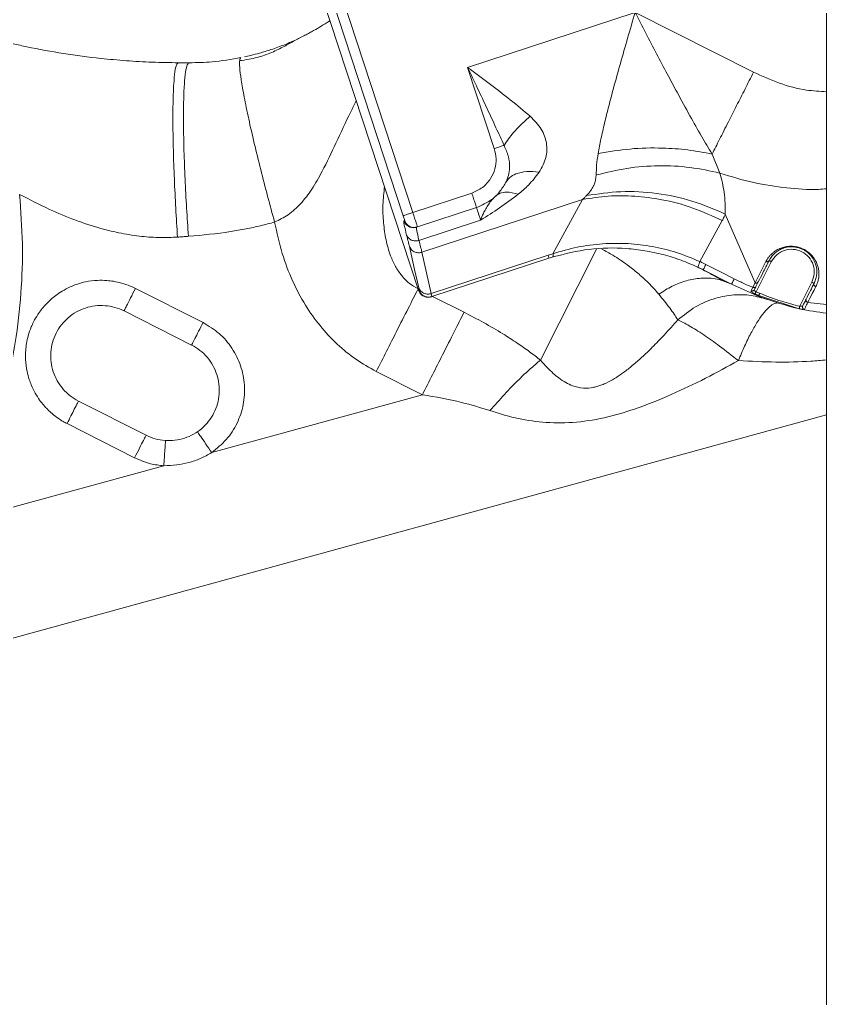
# Model space of a CAD drawing. Header units: millimetres. Extents: x 169 to 14583, y -399 to 10804.
# Drawn here: x 2418 to 2577.8, y 2718.2 to 2912 of the extents above; entities that cross this region are included whole.
import ezdxf

# ---------------------------------------------------------------- set-up
doc = ezdxf.new("R2010")
doc.units = ezdxf.units.MM
doc.header["$LTSCALE"] = 35

msp = doc.modelspace()

# ---------------------------------------------------------------- linework, layer by layer
at = {"color": 7, "linetype": 'Continuous', "lineweight": 18}
for p, q in [((2577.772, 2366.159), (2577.772, 3236.159)), ((2469.559, 2941.976), (2497.027, 2858.373)), ((2477.768, 2928.884), (2495.872, 2873.782)), ((2475.869, 2928.26), (2493.973, 2873.158)), ((2539.895, 2913.418), (2506.731, 2902.521)), ((2563.336, 2901.571), (2539.895, 2913.418)), ((2506.731, 2902.521), (2512.011, 2886.453)), ((2556.696, 2881.581), (2555.141, 2885.355)), ((2507.546, 2877.617), (2495.872, 2873.782)), ((2496.775, 2870.921), (2508.482, 2874.767)), ((2497.682, 2865.918), (2529.477, 2876.365)), ((2523.606, 2865.624), (2529.477, 2876.365)), ((2563.631, 2859.874), (2557.752, 2873.472)), ((2494.252, 2872.197), (2494.111, 2872.151)), ((2496.427, 2870.876), (2496.775, 2870.921)), ((2496.428, 2870.84), (2496.793, 2870.988)), ((2496.775, 2870.921), (2496.634, 2870.875)), ((2496.747, 2871.019), (2496.775, 2870.921)), ((2497.092, 2868.262), (2509.301, 2872.274)), ((2552.709, 2864.069), (2557.139, 2872.174)), ((2497.682, 2865.918), (2499.53, 2857.724)), ((2499.53, 2857.724), (2522.646, 2865.32)), ((2532.255, 2866.52), (2521.152, 2844.55)), ((2499.627, 2857.122), (2522.835, 2864.747)), ((2565.796, 2864.082), (2563.631, 2859.874)), ((2563.854, 2858.1), (2566.852, 2864.031)), ((2553.363, 2862.445), (2559.007, 2859.593)), ((2559.007, 2859.593), (2564.596, 2857.117)), ((2563.631, 2859.874), (2563.177, 2858.977)), ((2572.483, 2855.219), (2574.885, 2859.972)), ((2454.325, 2851.993), (2440.938, 2858.759)), ((2497.027, 2858.373), (2497.104, 2858.398)), ((2499.28, 2857.041), (2499.655, 2857.141)), ((2499.627, 2857.122), (2499.53, 2857.724)), ((2499.553, 2857.097), (2499.627, 2857.122)), ((2499.797, 2857.177), (2506.019, 2854.033)), ((2563.177, 2858.977), (2562.846, 2858.287)), ((2563.483, 2858.393), (2563.383, 2858.354)), ((2563.854, 2858.1), (2564.55, 2857.804)), ((2564.359, 2857.348), (2572.367, 2854.733)), ((2574.072, 2855.983), (2577.772, 2855.557)), ((2452.07, 2847.531), (2438.682, 2854.296)), ((2488.644, 2842.304), (2497.763, 2837.696)), ((2497.763, 2837.696), (2456.055, 2826.244)), ((2429.661, 2836.447), (2443.049, 2829.681)), ((2360.076, 2773.964), (2577.772, 2833.739)), ((2427.406, 2831.984), (2440.793, 2825.218)), ((2446.567, 2823.638), (2405.059, 2812.241))]:
    msp.add_line(p, q, dxfattribs=at)
at = {"color": 7, "linetype": 'Continuous', "lineweight": 18, "flags": 128}
for points in [[(2495.196, 2867.08), (2496.231, 2862.491), (2497.044, 2858.886)], [(2553.891, 2863.491), (2557.052, 2861.893), (2559.535, 2860.638)], [(2563.823, 2859.145), (2564.077, 2859.648), (2564.276, 2860.043)]]:
    msp.add_lwpolyline(points, dxfattribs=at)
at = {"color": 7, "linetype": 'Continuous', "lineweight": 18}
for points, knots in [([(2449.436, 2903.444), (2447.712, 2903.469), (2444.26, 2903.518), (2439.117, 2903.817), (2433.228, 2904.347), (2426.656, 2905.222), (2420.94, 2906.27), (2416.735, 2907.187), (2414.138, 2907.805), (2412.049, 2908.34), (2410.309, 2908.809), (2408.727, 2909.252), (2407.083, 2909.734), (2405.736, 2910.146), (2404.774, 2910.448), (2404.046, 2910.681), (2403.288, 2910.927), (2402.437, 2911.209), (2401.395, 2911.562), (2400.161, 2911.991), (2398.733, 2912.502), (2397.46, 2912.973), (2396.409, 2913.373), (2395.642, 2913.669), (2394.877, 2913.97), (2394.113, 2914.275), (2393.39, 2914.567), (2392.74, 2914.835), (2392.11, 2915.097), (2391.324, 2915.428), (2390.47, 2915.795), (2389.854, 2916.065), (2389.602, 2916.176)], [0, 0, 0, 0, 0.0809773, 0.1620886, 0.2435212, 0.3664755, 0.4906099, 0.53731, 0.5842012, 0.6252505, 0.64553, 0.6740662, 0.7067725, 0.729988, 0.742963, 0.7558854, 0.7671097, 0.7815204, 0.799128, 0.8199441, 0.8439793, 0.8712408, 0.8841289, 0.8970209, 0.909915, 0.9228083, 0.9356966, 0.9465686, 0.9559201, 0.967878, 0.9868298, 1, 1, 1, 1]), ([(2539.895, 2913.418), (2539.398, 2911.714), (2538.406, 2908.312), (2536.958, 2903.275), (2535.707, 2898.784), (2534.665, 2894.861), (2533.829, 2891.503), (2533.102, 2888.327), (2532.745, 2886.412), (2532.568, 2885.46)], [0, 0, 0, 0, 0.1699375, 0.3392938, 0.5074609, 0.6325128, 0.7563844, 0.8789095, 1, 1, 1, 1]), ([(2555.141, 2885.355), (2554.444, 2886.515), (2552.987, 2888.94), (2550.673, 2893.048), (2548.408, 2897.198), (2546.211, 2901.319), (2544.154, 2905.23), (2542.031, 2909.302), (2540.61, 2912.04), (2539.895, 2913.418)], [0, 0, 0, 0, 0.1398316, 0.2922045, 0.4585314, 0.5857333, 0.7229902, 0.8606717, 1, 1, 1, 1]), ([(2479.476, 2911.79), (2479.402, 2911.739), (2478.855, 2911.366), (2477.779, 2910.699), (2476.543, 2909.972), (2475.425, 2909.356), (2474.181, 2908.692), (2472.386, 2907.773), (2470.393, 2906.655), (2467.849, 2905.379), (2465.456, 2904.559), (2463.345, 2904.088), (2462.198, 2903.934), (2461.584, 2903.852)], [0, 0, 0, 0, 0.0167321, 0.1226417, 0.2239712, 0.2729173, 0.3221219, 0.426553, 0.5465539, 0.6743177, 0.8182685, 0.9028071, 1, 1, 1, 1]), ([(2473.087, 2908.125), (2472.226, 2907.745), (2470.475, 2906.972), (2467.926, 2906.07), (2465.682, 2905.381), (2463.924, 2904.913), (2462.951, 2904.693), (2462.538, 2904.6)], [0, 0, 0, 0, 0.2449705, 0.4978842, 0.7086941, 0.8763144, 1, 1, 1, 1]), ([(2461.841, 2904.451), (2459.936, 2904.118), (2456.542, 2903.526), (2453.104, 2903.463), (2451.595, 2903.435)], [0, 0, 0, 0, 0.56120372, 1, 1, 1, 1]), ([(2461.841, 2904.451), (2461.742, 2904.343), (2461.539, 2904.121), (2461.559, 2902.623), (2461.849, 2900.183), (2462.447, 2896.739), (2463.325, 2892.468), (2464.436, 2887.597), (2465.709, 2882.402), (2467.075, 2877.117), (2468.041, 2873.594), (2468.511, 2871.88)], [0, 0, 0, 0, 0.1039925, 0.213757, 0.3280317, 0.4451655, 0.563236, 0.6781646, 0.7902407, 0.8979141, 1, 1, 1, 1]), ([(2449.287, 2868.907), (2449.165, 2870.817), (2448.913, 2874.737), (2448.632, 2880.575), (2448.435, 2886.254), (2448.347, 2891.467), (2448.375, 2895.901), (2448.514, 2899.369), (2448.749, 2901.764), (2449.054, 2903.192), (2449.311, 2903.362), (2449.436, 2903.444)], [0, 0, 0, 0, 0.1057975, 0.2170608, 0.3324066, 0.4500871, 0.5681282, 0.6824724, 0.7934712, 0.8996703, 1, 1, 1, 1]), ([(2451.595, 2903.435), (2451.192, 2903.437), (2450.473, 2903.44), (2449.753, 2903.443), (2449.436, 2903.444)], [0, 0, 0, 0, 0.5599815, 1, 1, 1, 1]), ([(2451.448, 2869.067), (2451.319, 2870.935), (2451.054, 2874.775), (2450.754, 2880.513), (2450.541, 2886.129), (2450.442, 2891.319), (2450.465, 2895.767), (2450.608, 2899.274), (2450.856, 2901.712), (2451.183, 2903.175), (2451.461, 2903.35), (2451.595, 2903.435)], [0, 0, 0, 0, 0.1039915, 0.2137614, 0.3280459, 0.4451911, 0.563271, 0.6782037, 0.7902762, 0.8979367, 1, 1, 1, 1]), ([(2506.731, 2902.521), (2507.388, 2901.136), (2508.676, 2898.414), (2510.55, 2894.431), (2512.3, 2890.672), (2513.401, 2888.245), (2513.928, 2887.083)], [0, 0, 0, 0, 0.2696176, 0.5295304, 0.7746771, 1, 1, 1, 1]), ([(2519.119, 2892.834), (2517.823, 2893.926), (2515.227, 2896.114), (2511.016, 2899.325), (2508.161, 2901.455), (2506.731, 2902.521)], [0, 0, 0, 0, 0.332418, 0.6659325, 1, 1, 1, 1]), ([(2563.336, 2901.571), (2562.777, 2900.465), (2561.642, 2898.219), (2559.961, 2894.894), (2558.248, 2891.503), (2556.573, 2888.19), (2555.616, 2886.296), (2555.141, 2885.355)], [0, 0, 0, 0, 0.1805006, 0.366431, 0.5555968, 0.7792782, 1, 1, 1, 1]), ([(2577.772, 2897.687), (2576.451, 2897.765), (2573.292, 2897.954), (2568.4, 2899.271), (2565.031, 2900.801), (2563.336, 2901.571)], [0, 0, 0, 0, 0.26330969, 0.62942841, 1, 1, 1, 1]), ([(2484.686, 2895.935), (2484.312, 2895.199), (2482.893, 2892.406), (2480.744, 2887.693), (2478.287, 2882.528), (2476.008, 2878.481), (2473.8, 2875.545), (2471.335, 2873.263), (2469.426, 2872.328), (2468.511, 2871.88)], [0, 0, 0, 0, 0.0832838, 0.3164246, 0.5264544, 0.6659492, 0.7892524, 0.8989421, 1, 1, 1, 1]), ([(2519.119, 2892.834), (2518.539, 2892.331), (2517.375, 2891.322), (2515.496, 2889.338), (2514.518, 2887.931), (2513.928, 2887.083)], [0, 0, 0, 0, 0.2825114, 0.5672635, 1, 1, 1, 1]), ([(2520.886, 2881.774), (2521.421, 2882.72), (2522.442, 2884.52), (2522.503, 2887.503), (2521.47, 2890.411), (2519.922, 2892.007), (2519.119, 2892.834)], [0, 0, 0, 0, 0.2662967, 0.5070581, 0.7444138, 1, 1, 1, 1]), ([(2512.011, 2886.453), (2512.166, 2885.785), (2512.477, 2884.448), (2512.196, 2882.378), (2511.321, 2880.379), (2509.76, 2878.612), (2508.284, 2877.949), (2507.546, 2877.617)], [0, 0, 0, 0, 0.1867533, 0.3735952, 0.5603225, 0.7801874, 1, 1, 1, 1]), ([(2512.011, 2886.453), (2512.408, 2886.583), (2513.117, 2886.816), (2513.68, 2887.001), (2513.928, 2887.083)], [0, 0, 0, 0, 0.5593277, 1, 1, 1, 1]), ([(2513.928, 2887.083), (2514.26, 2886.36), (2514.901, 2884.961), (2515.107, 2882.9), (2514.882, 2881.12), (2514.447, 2880.138), (2514.231, 2879.65)], [0, 0, 0, 0, 0.2992131, 0.5795641, 0.7913316, 1, 1, 1, 1]), ([(2532.568, 2885.46), (2534.667, 2885.81), (2538.887, 2886.515), (2544.888, 2886.636), (2550.35, 2886.262), (2553.549, 2885.656), (2555.141, 2885.355)], [0, 0, 0, 0, 0.27872688, 0.56030723, 0.78127326, 1, 1, 1, 1]), ([(2532.568, 2885.46), (2532.448, 2884.682), (2532.212, 2883.146), (2532.202, 2881.861), (2532.197, 2881.226)], [0, 0, 0, 0, 0.5058686, 1, 1, 1, 1]), ([(2532.197, 2881.226), (2534.216, 2881.714), (2538.278, 2882.696), (2544.551, 2883.144), (2550.781, 2882.877), (2554.733, 2882.011), (2556.696, 2881.581)], [0, 0, 0, 0, 0.24846001, 0.49999999, 0.75153998, 1, 1, 1, 1]), ([(2520.886, 2881.774), (2520.044, 2881.853), (2518.333, 2882.014), (2516.368, 2881.543), (2514.963, 2880.739), (2514.472, 2880.009), (2514.231, 2879.65)], [0, 0, 0, 0, 0.2758056, 0.56102377, 0.78419433, 1, 1, 1, 1]), ([(2516.737, 2877.389), (2517.44, 2877.985), (2519.023, 2879.326), (2520.22, 2880.9), (2520.886, 2881.774)], [0, 0, 0, 0, 0.4445808, 1, 1, 1, 1]), ([(2532.197, 2881.226), (2532.111, 2880.519), (2532.019, 2879.772), (2531.513, 2878.764), (2531.09, 2878.067), (2530.554, 2877.456), (2530.265, 2877.128)], [0, 0, 0, 0, 0.4798702, 0.507358, 0.7346734, 1, 1, 1, 1]), ([(2557.751, 2873.472), (2557.756, 2874.191), (2557.766, 2875.593), (2557.545, 2877.684), (2557.203, 2879.667), (2556.864, 2880.949), (2556.696, 2881.581)], [0, 0, 0, 0, 0.28069291, 0.54715264, 0.77659834, 1, 1, 1, 1]), ([(2556.696, 2881.581), (2558.909, 2880.901), (2563.224, 2879.575), (2569.778, 2878.61), (2574.617, 2878.238), (2577.241, 2878.43), (2577.772, 2878.468)], [0, 0, 0, 0, 0.3247725, 0.6335175, 0.9257609, 1, 1, 1, 1]), ([(2490.281, 2878.905), (2490.14, 2877.718), (2489.86, 2875.353), (2490.029, 2871.81), (2490.482, 2868.417), (2491.293, 2865.511), (2492.365, 2863.133), (2493.597, 2861.279), (2495.089, 2859.712), (2496.303, 2858.994), (2496.901, 2858.641)], [0, 0, 0, 0, 0.1628335, 0.3242864, 0.4780761, 0.6226393, 0.7243817, 0.820392, 0.9115988, 1, 1, 1, 1]), ([(2514.231, 2879.65), (2513.856, 2879.033), (2513.108, 2877.798), (2511.229, 2875.981), (2509.523, 2875.227), (2508.482, 2874.767)], [0, 0, 0, 0, 0.2803541, 0.5607082, 1, 1, 1, 1]), ([(2405.302, 2812.681), (2407.133, 2816.42), (2410.796, 2823.9), (2414.696, 2835.793), (2417.179, 2847.134), (2418.394, 2857.774), (2418.734, 2867.593), (2418.247, 2874.117), (2418.004, 2877.379)], [0, 0, 0, 0, 0.1866505, 0.3733027, 0.5599526, 0.7066348, 0.8533182, 1, 1, 1, 1]), ([(2418.004, 2877.379), (2419.971, 2876.356), (2423.542, 2874.5), (2428.937, 2872.258), (2433.696, 2870.683), (2438.143, 2869.621), (2442.086, 2869.022), (2445.806, 2868.765), (2448.161, 2868.861), (2449.287, 2868.907)], [0, 0, 0, 0, 0.2024962, 0.3675721, 0.5331276, 0.6599709, 0.7847503, 0.8971164, 1, 1, 1, 1]), ([(2509.301, 2872.274), (2510.566, 2873.067), (2513.13, 2874.676), (2515.524, 2876.476), (2516.737, 2877.389)], [0, 0, 0, 0, 0.4932967, 1, 1, 1, 1]), ([(2509.301, 2872.274), (2509.477, 2872.722), (2509.789, 2873.519), (2510.31, 2874.54), (2510.884, 2875.464), (2511.544, 2876.311), (2512.051, 2876.819), (2512.288, 2877.056)], [0, 0, 0, 0, 0.2197427, 0.3911612, 0.5806432, 0.8039749, 1, 1, 1, 1]), ([(2512.288, 2877.056), (2512.568, 2877.263), (2513.137, 2877.684), (2514.582, 2877.944), (2515.919, 2877.6), (2516.737, 2877.389)], [0, 0, 0, 0, 0.2729202, 0.5550078, 1, 1, 1, 1]), ([(2529.477, 2876.365), (2531.159, 2876.628), (2534.55, 2877.158), (2539.841, 2877.117), (2545.484, 2876.39), (2551.359, 2874.856), (2555.223, 2873.063), (2557.139, 2872.174)], [0, 0, 0, 0, 0.1845881, 0.3720635, 0.5607318, 0.7821624, 1, 1, 1, 1]), ([(2530.265, 2877.128), (2530.126, 2876.984), (2529.876, 2876.724), (2529.6, 2876.475), (2529.477, 2876.365)], [0, 0, 0, 0, 0.5562932, 1, 1, 1, 1]), ([(2557.751, 2873.472), (2555.574, 2874.402), (2551.186, 2876.277), (2544.16, 2877.713), (2537.072, 2878.152), (2532.522, 2877.467), (2530.265, 2877.128)], [0, 0, 0, 0, 0.2482102, 0.5002871, 0.752217, 1, 1, 1, 1]), ([(2493.973, 2873.158), (2494.009, 2873.17), (2494.08, 2873.193), (2494.523, 2873.339), (2495.142, 2873.542), (2495.629, 2873.702), (2495.872, 2873.782)], [0, 0, 0, 0, 0.25000001, 0.5, 0.74999999, 1, 1, 1, 1]), ([(2493.973, 2873.158), (2494.018, 2873.018), (2494.109, 2872.739), (2494.202, 2872.424), (2494.253, 2872.234), (2494.252, 2872.209), (2494.252, 2872.197)], [0, 0, 0, 0, 0.2795699, 0.5591636, 0.7795626, 1, 1, 1, 1]), ([(2495.872, 2873.782), (2495.992, 2873.407), (2496.232, 2872.657), (2496.531, 2871.721), (2496.718, 2871.128), (2496.739, 2871.048), (2496.747, 2871.019)], [0, 0, 0, 0, 0.2814953, 0.5629906, 0.8444859, 1, 1, 1, 1]), ([(2557.139, 2872.174), (2557.265, 2872.413), (2557.487, 2872.837), (2557.671, 2873.279), (2557.751, 2873.472)], [0, 0, 0, 0, 0.5651389, 1, 1, 1, 1]), ([(2468.511, 2871.88), (2467.585, 2871.635), (2465.711, 2871.138), (2462.794, 2870.521), (2458.051, 2869.675), (2454.23, 2869.323), (2451.448, 2869.067)], [0, 0, 0, 0, 0.1658221, 0.3358193, 0.5163564, 1, 1, 1, 1]), ([(2468.511, 2871.88), (2468.961, 2869.794), (2469.817, 2865.821), (2471.92, 2860.317), (2474.436, 2855.521), (2477.412, 2851.302), (2480.775, 2847.692), (2484.519, 2844.612), (2487.275, 2843.07), (2488.644, 2842.304)], [0, 0, 0, 0, 0.172454, 0.3284269, 0.4750201, 0.6097143, 0.7448527, 0.8732755, 1, 1, 1, 1]), ([(2494.111, 2872.151), (2494.09, 2872.094), (2494.049, 2871.981), (2494.181, 2871.161), (2494.473, 2869.999), (2494.651, 2869.289)], [0, 0, 0, 0, 0.2801218, 0.5603393, 1, 1, 1, 1]), ([(2494.111, 2872.151), (2494.238, 2871.884), (2494.493, 2871.35), (2495.207, 2870.892), (2495.955, 2870.725), (2496.408, 2870.825), (2496.634, 2870.875)], [0, 0, 0, 0, 0.27961895, 0.55923785, 0.77961893, 1, 1, 1, 1]), ([(2494.252, 2872.197), (2494.356, 2871.966), (2494.516, 2871.611), (2494.898, 2871.247), (2495.243, 2871.022), (2495.628, 2870.88), (2496.031, 2870.798), (2496.296, 2870.85), (2496.427, 2870.876)], [0, 0, 0, 0, 0.2697504, 0.4149618, 0.5632548, 0.7115479, 0.8567595, 1, 1, 1, 1]), ([(2496.634, 2870.875), (2496.607, 2870.745), (2496.552, 2870.485), (2496.912, 2869.003), (2497.092, 2868.262)], [0, 0, 0, 0, 0.5000194, 1, 1, 1, 1]), ([(2451.448, 2869.067), (2451.299, 2869.056), (2450.894, 2869.026), (2450.174, 2868.97), (2449.602, 2868.929), (2449.287, 2868.907)], [0, 0, 0, 0, 0.2058448, 0.5627222, 1, 1, 1, 1]), ([(2494.651, 2869.289), (2494.771, 2868.824), (2494.985, 2867.993), (2495.132, 2867.359), (2495.196, 2867.08)], [0, 0, 0, 0, 0.5599639, 1, 1, 1, 1]), ([(2494.651, 2869.289), (2494.764, 2869.069), (2495.001, 2868.613), (2495.697, 2868.232), (2496.436, 2868.116), (2496.879, 2868.215), (2497.092, 2868.262)], [0, 0, 0, 0, 0.2711986, 0.563278, 0.7901191, 1, 1, 1, 1]), ([(2495.196, 2867.08), (2495.315, 2866.84), (2495.562, 2866.342), (2496.272, 2865.915), (2497.022, 2865.773), (2497.468, 2865.871), (2497.682, 2865.918)], [0, 0, 0, 0, 0.2704124, 0.5623903, 0.7895854, 1, 1, 1, 1]), ([(2497.092, 2868.262), (2497.207, 2867.819), (2497.438, 2866.933), (2497.601, 2866.256), (2497.682, 2865.918)], [0, 0, 0, 0, 0.5, 1, 1, 1, 1]), ([(2523.602, 2864.99), (2525.987, 2865.585), (2530.76, 2866.775), (2536.961, 2866.837), (2541.857, 2866.268), (2545.481, 2865.488), (2549.029, 2864.4), (2551.287, 2863.405), (2552.417, 2862.908)], [0, 0, 0, 0, 0.2493463, 0.49911069, 0.62423375, 0.74941938, 0.87467016, 1, 1, 1, 1]), ([(2523.606, 2865.624), (2525.21, 2866.094), (2528.435, 2867.038), (2533.445, 2867.677), (2538.441, 2867.725), (2543.349, 2867.131), (2548.145, 2865.979), (2551.182, 2864.708), (2552.709, 2864.069)], [0, 0, 0, 0, 0.1677882, 0.3374624, 0.5058617, 0.6688868, 0.833507, 1, 1, 1, 1]), ([(2575.68, 2859.116), (2575.757, 2859.271), (2575.934, 2859.629), (2576.149, 2860.268), (2576.294, 2861.09), (2576.298, 2862.003), (2576.158, 2862.886), (2575.941, 2863.556), (2575.731, 2864.024), (2575.571, 2864.322), (2575.285, 2864.788), (2574.818, 2865.387), (2574.055, 2866.053), (2573.385, 2866.456), (2572.909, 2866.67), (2572.558, 2866.804), (2572.19, 2866.915), (2571.744, 2867.012), (2571.17, 2867.097), (2570.586, 2867.105), (2570.046, 2867.057), (2569.565, 2866.977), (2569.055, 2866.842), (2568.548, 2866.65), (2568.099, 2866.432), (2567.738, 2866.218), (2567.443, 2866.016), (2567.202, 2865.829), (2566.975, 2865.631), (2566.761, 2865.423), (2566.626, 2865.276), (2566.539, 2865.176), (2566.457, 2865.082), (2566.166, 2864.724), (2565.96, 2864.366), (2565.796, 2864.082)], [0, 0, 0, 0, 0.0358909, 0.0829638, 0.1409742, 0.2101243, 0.2703727, 0.3185094, 0.3438706, 0.3638335, 0.3783868, 0.4378847, 0.4863847, 0.5238347, 0.5383883, 0.5501125, 0.5686753, 0.5834595, 0.6035039, 0.6372166, 0.6556015, 0.6759314, 0.706008, 0.7356448, 0.7648655, 0.7936894, 0.8136906, 0.8340357, 0.8547241, 0.8757577, 0.8971363, 0.8979099, 0.9047603, 0.9244584, 1, 1, 1, 1]), ([(2575.331, 2859.746), (2575.528, 2860.249), (2575.923, 2861.255), (2575.874, 2862.922), (2575.37, 2864.349), (2574.536, 2865.459), (2573.772, 2866.113), (2572.978, 2866.553), (2572.296, 2866.813), (2571.565, 2866.971), (2570.614, 2867.032), (2569.58, 2866.876), (2568.307, 2866.377), (2567.171, 2865.509), (2566.662, 2864.675), (2566.406, 2864.257)], [0, 0, 0, 0, 0.12650834, 0.25289861, 0.37862394, 0.44106636, 0.50270792, 0.53320567, 0.56341618, 0.59351401, 0.62377622, 0.68496487, 0.74728531, 0.87318342, 1, 1, 1, 1]), ([(2522.646, 2865.32), (2522.825, 2865.378), (2523.145, 2865.482), (2523.465, 2865.581), (2523.606, 2865.624)], [0, 0, 0, 0, 0.5597989, 1, 1, 1, 1]), ([(2522.835, 2864.747), (2522.825, 2864.777), (2522.807, 2864.832), (2522.695, 2865.171), (2522.646, 2865.32)], [0, 0, 0, 0, 0.5598498, 1, 1, 1, 1]), ([(2522.835, 2864.747), (2522.978, 2864.793), (2523.233, 2864.877), (2523.49, 2864.956), (2523.602, 2864.99)], [0, 0, 0, 0, 0.5599102, 1, 1, 1, 1]), ([(2523.602, 2864.99), (2523.627, 2865.032), (2523.672, 2865.106), (2523.626, 2865.466), (2523.606, 2865.624)], [0, 0, 0, 0, 0.56, 1, 1, 1, 1]), ([(2544.56, 2857.611), (2544.241, 2857.987), (2543.624, 2858.715), (2542.566, 2859.818), (2541.505, 2860.832), (2540.45, 2861.758), (2539.422, 2862.599), (2537.865, 2863.78), (2535.883, 2865.148), (2534.045, 2866.14), (2533.3, 2866.542)], [0, 0, 0, 0, 0.1378338, 0.2666023, 0.3867054, 0.4826723, 0.57357, 0.6598258, 0.8621757, 1, 1, 1, 1]), ([(2557.456, 2860.233), (2556.83, 2860.57), (2555.571, 2861.247), (2553.803, 2862.174), (2552.595, 2862.796), (2552.21, 2862.994)], [0, 0, 0, 0, 0.4024307, 0.809638, 1, 1, 1, 1]), ([(2552.417, 2862.908), (2552.403, 2862.985), (2552.379, 2863.124), (2552.608, 2863.78), (2552.709, 2864.069)], [0, 0, 0, 0, 0.56, 1, 1, 1, 1]), ([(2552.417, 2862.908), (2552.594, 2862.823), (2552.911, 2862.672), (2553.225, 2862.515), (2553.363, 2862.445)], [0, 0, 0, 0, 0.560056, 1, 1, 1, 1]), ([(2552.709, 2864.069), (2552.93, 2863.963), (2553.326, 2863.774), (2553.719, 2863.577), (2553.891, 2863.491)], [0, 0, 0, 0, 0.5601392, 1, 1, 1, 1]), ([(2553.363, 2862.445), (2553.392, 2862.503), (2553.443, 2862.605), (2553.754, 2863.22), (2553.891, 2863.491)], [0, 0, 0, 0, 0.5599902, 1, 1, 1, 1]), ([(2566.406, 2864.257), (2565.998, 2863.451), (2565.27, 2862.01), (2564.58, 2860.644), (2564.276, 2860.043)], [0, 0, 0, 0, 0.559694, 1, 1, 1, 1]), ([(2565.796, 2864.082), (2565.864, 2864.061), (2566.002, 2864.018), (2566.194, 2864.057), (2566.332, 2864.142), (2566.382, 2864.22), (2566.406, 2864.257)], [0, 0, 0, 0, 0.2818176, 0.5754375, 0.797587, 1, 1, 1, 1]), ([(2440.938, 2858.759), (2440.599, 2858.92), (2439.713, 2859.342), (2438.272, 2859.824), (2436.72, 2860.165), (2435.133, 2860.354), (2433.272, 2860.383), (2431.317, 2860.14), (2429.65, 2859.698), (2428.214, 2859.162), (2426.851, 2858.492), (2425.513, 2857.633), (2424.257, 2856.645), (2422.921, 2855.35), (2421.71, 2853.796), (2420.844, 2852.304), (2420.208, 2850.91), (2419.718, 2849.472), (2419.379, 2847.919), (2419.19, 2846.332), (2419.161, 2844.471), (2419.404, 2842.517), (2419.846, 2840.85), (2420.382, 2839.414), (2421.052, 2838.051), (2421.91, 2836.713), (2422.738, 2835.661), (2423.559, 2834.77), (2424.488, 2833.902), (2425.537, 2833.088), (2426.546, 2832.438), (2427.157, 2832.115), (2427.406, 2831.984)], [0, 0, 0, 0, 0.0238849, 0.0624951, 0.0965322, 0.1250129, 0.1642107, 0.2148718, 0.2499849, 0.2738695, 0.3124801, 0.3465172, 0.3749978, 0.4141956, 0.4648568, 0.4999699, 0.5238544, 0.562465, 0.5965021, 0.6249828, 0.6641805, 0.7148417, 0.7499548, 0.7738394, 0.8124499, 0.846487, 0.8749677, 0.8976408, 0.9236482, 0.9559343, 0.9820748, 1, 1, 1, 1]), ([(2544.56, 2857.611), (2545.443, 2858.174), (2547.234, 2859.314), (2550.075, 2860.369), (2553.091, 2860.896), (2556.169, 2860.752), (2558.07, 2859.976), (2559.007, 2859.593)], [0, 0, 0, 0, 0.1831436, 0.3711703, 0.5612455, 0.7836668, 1, 1, 1, 1]), ([(2559.007, 2859.593), (2559.036, 2859.65), (2559.087, 2859.752), (2559.398, 2860.367), (2559.535, 2860.638)], [0, 0, 0, 0, 0.5597053, 1, 1, 1, 1]), ([(2559.535, 2860.638), (2560.207, 2860.308), (2561.411, 2859.717), (2562.636, 2859.204), (2563.177, 2858.977)], [0, 0, 0, 0, 0.5585155, 1, 1, 1, 1]), ([(2563.177, 2858.977), (2563.247, 2858.951), (2563.385, 2858.9), (2563.585, 2858.931), (2563.738, 2859.017), (2563.795, 2859.103), (2563.823, 2859.145)], [0, 0, 0, 0, 0.279619, 0.5592382, 0.7796191, 1, 1, 1, 1]), ([(2563.823, 2859.145), (2563.751, 2859.003), (2563.622, 2858.749), (2563.533, 2858.573), (2563.494, 2858.495)], [0, 0, 0, 0, 0.56015406, 1, 1, 1, 1]), ([(2564.276, 2860.043), (2564.239, 2859.989), (2564.163, 2859.882), (2563.978, 2859.813), (2563.792, 2859.81), (2563.685, 2859.853), (2563.631, 2859.874)], [0, 0, 0, 0, 0.27961901, 0.55923824, 0.77961912, 1, 1, 1, 1]), ([(2573.747, 2856.613), (2574.039, 2857.19), (2574.559, 2858.22), (2575.095, 2859.28), (2575.331, 2859.746)], [0, 0, 0, 0, 0.5609767, 1, 1, 1, 1]), ([(2574.072, 2855.983), (2574.368, 2856.559), (2574.896, 2857.588), (2575.441, 2858.649), (2575.68, 2859.116)], [0, 0, 0, 0, 0.5599966, 1, 1, 1, 1]), ([(2575.68, 2859.116), (2575.633, 2859.135), (2575.533, 2859.175), (2575.407, 2859.285), (2575.314, 2859.431), (2575.279, 2859.598), (2575.314, 2859.699), (2575.331, 2859.746)], [0, 0, 0, 0, 0.1741687, 0.365416, 0.5645417, 0.7930444, 1, 1, 1, 1]), ([(2440.938, 2858.759), (2440.607, 2858.104), (2439.945, 2856.795), (2439.204, 2855.328), (2438.761, 2854.452), (2438.709, 2854.348), (2438.682, 2854.296)], [0, 0, 0, 0, 0.2796189, 0.5592379, 0.779619, 1, 1, 1, 1]), ([(2496.901, 2858.641), (2496.27, 2857.392), (2495.008, 2854.895), (2492.828, 2850.582), (2490.683, 2846.339), (2489.324, 2843.649), (2488.644, 2842.304)], [0, 0, 0, 0, 0.279896, 0.559792, 0.779896, 1, 1, 1, 1]), ([(2497.027, 2858.373), (2497.134, 2858.139), (2497.298, 2857.782), (2497.68, 2857.418), (2498.092, 2857.153), (2498.583, 2857.003), (2499.111, 2856.983), (2499.406, 2857.059), (2499.553, 2857.097)], [0, 0, 0, 0, 0.2429199, 0.3720091, 0.499663, 0.7095704, 0.854833, 1, 1, 1, 1]), ([(2497.044, 2858.886), (2497.076, 2858.734), (2497.132, 2858.462), (2497.113, 2858.417), (2497.104, 2858.398)], [0, 0, 0, 0, 0.5598562, 1, 1, 1, 1]), ([(2497.044, 2858.886), (2497.168, 2858.639), (2497.416, 2858.144), (2498.117, 2857.727), (2498.855, 2857.579), (2499.305, 2857.676), (2499.53, 2857.724)], [0, 0, 0, 0, 0.2796247, 0.5592494, 0.7796247, 1, 1, 1, 1]), ([(2497.104, 2858.398), (2497.226, 2858.14), (2497.48, 2857.602), (2498.203, 2857.134), (2498.963, 2856.972), (2499.412, 2857.073), (2499.627, 2857.122)], [0, 0, 0, 0, 0.2702613, 0.5624294, 0.7897364, 1, 1, 1, 1]), ([(2548.349, 2852.529), (2547.857, 2853.281), (2546.87, 2854.789), (2545.331, 2856.669), (2544.56, 2857.611)], [0, 0, 0, 0, 0.4989314, 1, 1, 1, 1]), ([(2566.065, 2856.576), (2565.008, 2856.88), (2562.849, 2857.501), (2559.374, 2857.566), (2555.637, 2856.882), (2551.805, 2855.302), (2549.492, 2853.446), (2548.349, 2852.529)], [0, 0, 0, 0, 0.1786442, 0.3646967, 0.5550613, 0.7799623, 1, 1, 1, 1]), ([(2562.846, 2858.287), (2562.843, 2858.244), (2562.838, 2858.159), (2563.01, 2857.996), (2563.238, 2857.852), (2563.458, 2857.738), (2563.592, 2857.678), (2563.659, 2857.648)], [0, 0, 0, 0, 0.2646329, 0.5220686, 0.7320412, 0.8651383, 1, 1, 1, 1]), ([(2562.846, 2858.287), (2562.913, 2858.265), (2563.051, 2858.219), (2563.254, 2858.262), (2563.409, 2858.361), (2563.466, 2858.452), (2563.494, 2858.495)], [0, 0, 0, 0, 0.2719242, 0.5639306, 0.7904117, 1, 1, 1, 1]), ([(2563.494, 2858.495), (2563.483, 2858.461), (2563.466, 2858.409), (2563.494, 2858.353), (2563.502, 2858.335)], [0, 0, 0, 0, 0.6723636, 1, 1, 1, 1]), ([(2563.502, 2858.335), (2563.515, 2858.317), (2563.539, 2858.281), (2563.6, 2858.229), (2563.674, 2858.181), (2563.76, 2858.136), (2563.823, 2858.112), (2563.854, 2858.1)], [0, 0, 0, 0, 0.2023823, 0.4023223, 0.6011492, 0.8000973, 1, 1, 1, 1]), ([(2563.854, 2858.1), (2563.829, 2858.041), (2563.777, 2857.921), (2563.715, 2857.778), (2563.674, 2857.683), (2563.664, 2857.659), (2563.659, 2857.648)], [0, 0, 0, 0, 0.2718536, 0.5613253, 0.7872982, 1, 1, 1, 1]), ([(2563.659, 2857.648), (2563.789, 2857.591), (2564.023, 2857.49), (2564.256, 2857.392), (2564.359, 2857.348)], [0, 0, 0, 0, 0.5599558, 1, 1, 1, 1]), ([(2564.359, 2857.348), (2564.366, 2857.364), (2564.38, 2857.397), (2564.431, 2857.52), (2564.491, 2857.663), (2564.531, 2857.758), (2564.55, 2857.804)], [0, 0, 0, 0, 0.2721736, 0.5619379, 0.7878254, 1, 1, 1, 1]), ([(2564.596, 2857.117), (2564.545, 2857.144), (2564.455, 2857.192), (2564.389, 2857.3), (2564.359, 2857.348)], [0, 0, 0, 0, 0.5583145, 1, 1, 1, 1]), ([(2564.55, 2857.804), (2565.997, 2857.237), (2568.592, 2856.22), (2571.29, 2855.526), (2572.483, 2855.219)], [0, 0, 0, 0, 0.5577596, 1, 1, 1, 1]), ([(2564.596, 2857.117), (2567.204, 2856.197), (2571.488, 2854.687), (2576.006, 2854.087), (2577.772, 2853.853)], [0, 0, 0, 0, 0.6090321, 1, 1, 1, 1]), ([(2438.682, 2854.296), (2438.085, 2854.557), (2436.883, 2855.081), (2434.926, 2855.392), (2432.953, 2855.363), (2431.031, 2854.932), (2429.229, 2854.138), (2427.618, 2852.995), (2426.246, 2851.574), (2425.19, 2849.911), (2424.477, 2848.075), (2424.147, 2846.128), (2424.182, 2844.152), (2424.611, 2842.231), (2425.404, 2840.427), (2426.55, 2838.822), (2427.961, 2837.43), (2429.096, 2836.773), (2429.661, 2836.447)], [0, 0, 0, 0, 0.0621754, 0.1249966, 0.1877957, 0.2499977, 0.3121664, 0.3749964, 0.4377936, 0.4999967, 0.5621654, 0.6249954, 0.6877925, 0.7499957, 0.8121669, 0.87497, 0.9377758, 1, 1, 1, 1]), ([(2568.359, 2855.816), (2568.277, 2855.837), (2568.112, 2855.878), (2567.857, 2855.866), (2567.575, 2855.786), (2567.042, 2855.541), (2566.249, 2854.945), (2565.17, 2853.711), (2564.014, 2852.025), (2562.81, 2849.913), (2561.559, 2847.386), (2560.745, 2845.436), (2560.337, 2844.457)], [0, 0, 0, 0, 0.0404845, 0.0805722, 0.1379142, 0.1886042, 0.3217033, 0.4572221, 0.5863833, 0.7213513, 0.860024, 1, 1, 1, 1]), ([(2572.367, 2854.733), (2572.369, 2854.743), (2572.374, 2854.765), (2572.406, 2854.896), (2572.444, 2855.057), (2572.47, 2855.167), (2572.483, 2855.219)], [0, 0, 0, 0, 0.27063541, 0.56233269, 0.78936265, 1, 1, 1, 1]), ([(2572.483, 2855.219), (2572.555, 2855.218), (2572.7, 2855.216), (2572.887, 2855.222), (2573.026, 2855.238), (2573.057, 2855.264), (2573.072, 2855.276)], [0, 0, 0, 0, 0.2562577, 0.5099065, 0.7579454, 1, 1, 1, 1]), ([(2573.405, 2854.567), (2573.356, 2854.584), (2573.251, 2854.619), (2573.121, 2854.735), (2573.031, 2854.9), (2573.004, 2855.096), (2573.05, 2855.218), (2573.072, 2855.276)], [0, 0, 0, 0, 0.1735291, 0.3649906, 0.5647813, 0.7937123, 1, 1, 1, 1]), ([(2573.072, 2855.276), (2573.141, 2855.414), (2573.266, 2855.66), (2573.599, 2856.32), (2573.747, 2856.613)], [0, 0, 0, 0, 0.5561893, 1, 1, 1, 1]), ([(2573.405, 2854.567), (2573.461, 2854.694), (2573.573, 2854.947), (2573.906, 2855.638), (2574.072, 2855.983)], [0, 0, 0, 0, 0.5001491, 1, 1, 1, 1]), ([(2573.747, 2856.613), (2573.732, 2856.574), (2573.701, 2856.492), (2573.713, 2856.348), (2573.779, 2856.197), (2573.902, 2856.061), (2574.017, 2856.008), (2574.072, 2855.983)], [0, 0, 0, 0, 0.1732662, 0.3632791, 0.561553, 0.7905526, 1, 1, 1, 1]), ([(2506.019, 2854.033), (2505.394, 2852.796), (2504.131, 2850.297), (2501.944, 2845.969), (2499.791, 2841.708), (2498.434, 2839.024), (2497.763, 2837.696)], [0, 0, 0, 0, 0.2773841, 0.5606345, 0.782616, 1, 1, 1, 1]), ([(2521.152, 2844.55), (2520.435, 2845.108), (2518.939, 2846.272), (2516.449, 2848.008), (2513.431, 2849.953), (2509.925, 2852.007), (2507.318, 2853.359), (2506.019, 2854.033)], [0, 0, 0, 0, 0.1545294, 0.3223423, 0.5109066, 0.7562206, 1, 1, 1, 1]), ([(2572.367, 2854.733), (2572.44, 2854.716), (2572.583, 2854.682), (2572.833, 2854.627), (2573.098, 2854.572), (2573.296, 2854.545), (2573.386, 2854.548), (2573.4, 2854.562), (2573.405, 2854.567)], [0, 0, 0, 0, 0.1387937, 0.2669109, 0.4911992, 0.7238804, 0.9020075, 1, 1, 1, 1]), ([(2521.152, 2844.55), (2521.601, 2844.04), (2522.409, 2843.123), (2523.619, 2841.961), (2524.82, 2840.962), (2526.081, 2840.12), (2527.667, 2839.357), (2529.543, 2838.917), (2531.291, 2839.052), (2532.509, 2839.363), (2533.344, 2839.649), (2534.485, 2840.143), (2535.944, 2840.952), (2537.65, 2842.118), (2539.433, 2843.525), (2541.324, 2845.185), (2543.428, 2847.206), (2545.814, 2849.67), (2547.454, 2851.52), (2548.349, 2852.529)], [0, 0, 0, 0, 0.0599694, 0.1078429, 0.1502625, 0.2003512, 0.2432869, 0.3046663, 0.3602513, 0.3825739, 0.4069311, 0.4327038, 0.485921, 0.5484651, 0.6124815, 0.6874652, 0.7745623, 0.8770231, 1, 1, 1, 1]), ([(2560.337, 2844.457), (2559.074, 2845.441), (2556.638, 2847.342), (2553.362, 2849.661), (2550.511, 2851.491), (2549.065, 2852.185), (2548.349, 2852.529)], [0, 0, 0, 0, 0.2595593, 0.5007712, 0.7527079, 1, 1, 1, 1]), ([(2443.049, 2829.681), (2443.646, 2829.42), (2444.848, 2828.896), (2446.805, 2828.585), (2448.778, 2828.614), (2450.701, 2829.045), (2452.503, 2829.839), (2454.113, 2830.982), (2455.485, 2832.404), (2456.541, 2834.066), (2457.254, 2835.902), (2457.584, 2837.849), (2457.549, 2839.825), (2457.12, 2841.746), (2456.327, 2843.55), (2455.181, 2845.156), (2453.77, 2846.547), (2452.635, 2847.204), (2452.07, 2847.531)], [0, 0, 0, 0, 0.0621754, 0.1249966, 0.1877957, 0.2499977, 0.3121664, 0.3749964, 0.4377936, 0.4999967, 0.5621654, 0.6249954, 0.6877925, 0.7499957, 0.8121669, 0.87497, 0.9377758, 1, 1, 1, 1]), ([(2511.154, 2834.554), (2512.11, 2835.645), (2514.043, 2837.849), (2516.723, 2840.59), (2519.123, 2842.858), (2520.477, 2843.987), (2521.152, 2844.55)], [0, 0, 0, 0, 0.2754924, 0.5568031, 0.7791171, 1, 1, 1, 1]), ([(2511.154, 2834.554), (2512.802, 2834.038), (2516.204, 2832.972), (2521.671, 2832.13), (2527.595, 2832.056), (2533.741, 2833.007), (2540.3, 2834.928), (2547.002, 2837.626), (2553.839, 2840.887), (2558.188, 2843.276), (2560.337, 2844.457)], [0, 0, 0, 0, 0.1003841, 0.2072528, 0.3223865, 0.4433961, 0.5631713, 0.7135974, 0.8585198, 1, 1, 1, 1]), ([(2560.337, 2844.457), (2562.812, 2844.332), (2567.594, 2844.092), (2573.413, 2844.216), (2576.746, 2844.51), (2577.772, 2844.6)], [0, 0, 0, 0, 0.4261281, 0.8232538, 1, 1, 1, 1]), ([(2497.763, 2837.696), (2500.371, 2837.252), (2504.919, 2836.479), (2509.29, 2835.129), (2511.154, 2834.554)], [0, 0, 0, 0, 0.5735862, 1, 1, 1, 1]), ([(2429.661, 2836.447), (2429.619, 2836.362), (2429.534, 2836.194), (2428.93, 2834.999), (2428.186, 2833.528), (2427.666, 2832.499), (2427.406, 2831.984)], [0, 0, 0, 0, 0.2796189, 0.5592379, 0.779619, 1, 1, 1, 1]), ([(2456.055, 2826.244), (2455.654, 2826.828), (2454.819, 2828.043), (2453.869, 2829.425), (2453.316, 2830.229), (2453.253, 2830.321), (2453.223, 2830.364)], [0, 0, 0, 0, 0.2702613, 0.5624294, 0.7897364, 1, 1, 1, 1]), ([(2440.793, 2825.218), (2441.124, 2825.873), (2441.786, 2827.183), (2442.527, 2828.649), (2442.97, 2829.525), (2443.022, 2829.629), (2443.049, 2829.681)], [0, 0, 0, 0, 0.279619, 0.5592379, 0.7796189, 1, 1, 1, 1]), ([(2446.898, 2828.628), (2446.892, 2828.54), (2446.88, 2828.357), (2446.791, 2827.007), (2446.679, 2825.329), (2446.604, 2824.187), (2446.567, 2823.638)], [0, 0, 0, 0, 0.2702613, 0.5624294, 0.7897364, 1, 1, 1, 1]), ([(2446.567, 2823.638), (2447.421, 2823.663), (2449.083, 2823.71), (2451.507, 2824.23), (2453.855, 2825.021), (2455.309, 2825.829), (2456.055, 2826.244)], [0, 0, 0, 0, 0.2565648, 0.5000297, 0.7433996, 1, 1, 1, 1]), ([(2440.793, 2825.218), (2441.83, 2824.767), (2443.682, 2823.961), (2445.685, 2823.737), (2446.567, 2823.638)], [0, 0, 0, 0, 0.55980412, 1, 1, 1, 1])]:
    msp.add_open_spline(points, degree=3, knots=knots, dxfattribs=at)
for points in [[(2507.546, 2877.617), (2507.668, 2877.244), (2507.914, 2876.497), (2508.223, 2875.555), (2508.44, 2874.896), (2508.468, 2874.81), (2508.482, 2874.767)], [(2508.482, 2874.767), (2508.518, 2874.658), (2508.59, 2874.44), (2509.064, 2872.996), (2509.301, 2872.274)], [(2566.852, 2864.031), (2567.18, 2864.524), (2567.835, 2865.511), (2569.434, 2866.388), (2571.213, 2866.598), (2572.953, 2866.126), (2574.365, 2865.005), (2575.251, 2863.448), (2575.493, 2861.64), (2575.087, 2860.528), (2574.885, 2859.972)], [(2566.406, 2864.257), (2566.413, 2864.253), (2566.426, 2864.247), (2566.529, 2864.195), (2566.677, 2864.12), (2566.794, 2864.061), (2566.852, 2864.031)], [(2574.885, 2859.972), (2574.943, 2859.942), (2575.06, 2859.883), (2575.208, 2859.809), (2575.311, 2859.756), (2575.324, 2859.75), (2575.331, 2859.746)], [(2454.325, 2851.993), (2454.03, 2851.408), (2453.439, 2850.239), (2452.693, 2848.764), (2452.172, 2847.732), (2452.104, 2847.598), (2452.07, 2847.531)], [(2456.055, 2826.244), (2457.066, 2827.058), (2459.087, 2828.687), (2461.208, 2832.006), (2462.446, 2835.712), (2462.695, 2839.623), (2461.925, 2843.465), (2460.202, 2846.972), (2457.657, 2849.977), (2455.436, 2851.321), (2454.325, 2851.993)]]:
    msp.add_open_spline(points, degree=3, dxfattribs=at)

doc.saveas('drawing.dxf')
